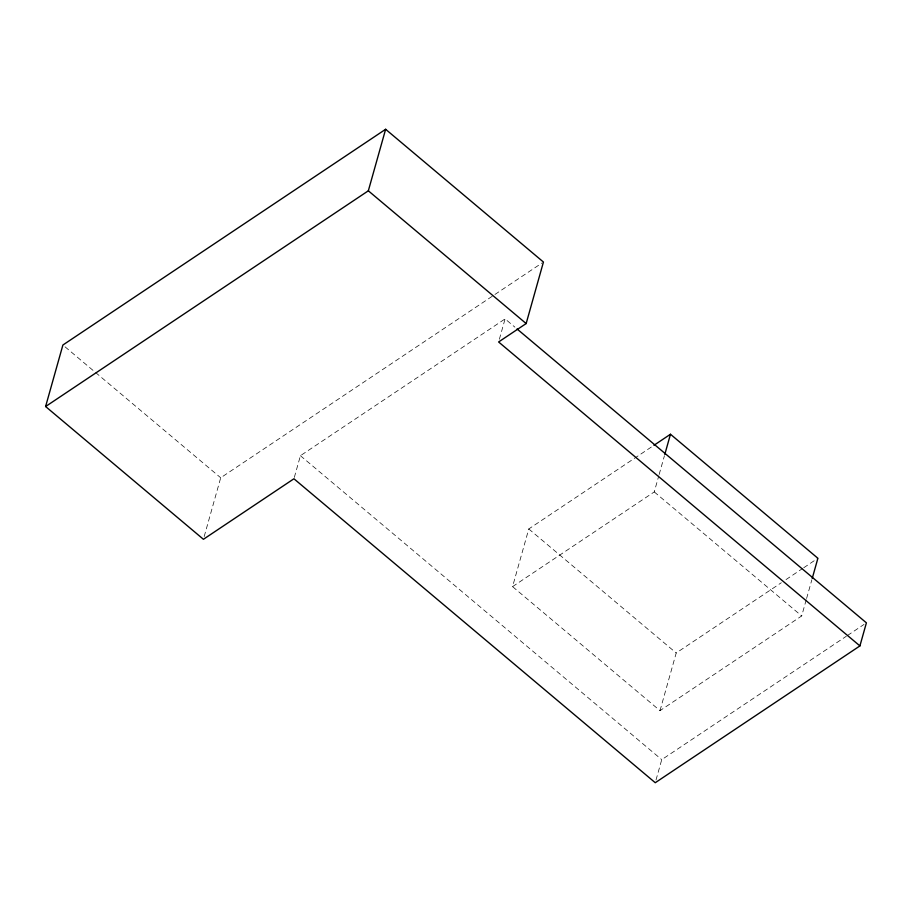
<?xml version="1.0" encoding="UTF-8"?>
<svg xmlns="http://www.w3.org/2000/svg" width="912" height="912" viewBox="0 0 912 912"><rect width="100%" height="100%" fill="white"/><g stroke="black" fill="none" stroke-linecap="round" stroke-linejoin="round"><path stroke-width="0.68" stroke-dasharray="4.56 3.42" d="M204.185 536.552L220.704 477.774L493.791 295.237M294.325 477.421L300.424 455.704L505.088 318.904L514.881 327.146M499.366 339.253L505.088 318.904M806.208 599.845L801.694 615.942L660.003 710.653L512.567 586.633L528.778 528.96L652.753 446.093M512.567 586.633L654.257 491.921L658.783 475.825M659.159 474.479L664.438 455.715M660.003 710.653L676.214 652.981L781.299 582.745M656.013 779.999L661.736 759.65L846.29 636.28M806.584 598.5L811.862 579.736M494.977 294.439L542.264 262.838M786.019 579.587L802.549 568.529M803.734 567.743L817.893 558.269M847.476 635.493L864.029 624.424M654.257 491.921L801.694 615.942M528.778 528.96L676.214 652.981M300.424 455.704L661.736 759.65M65.071 346.845L94.449 371.572M95.543 372.484L220.704 477.774"/><path stroke-width="1.37" d="M45.6 406.524L62.894 345.021L385.628 129.287L543.438 262.04L526.156 323.555L498.602 341.966L859.913 645.913L655.261 782.713L293.938 478.777L203.422 539.288L45.6 406.524L368.334 190.802L385.628 129.287M664.814 454.37L670.468 434.249L817.893 558.269L812.239 578.39M859.913 645.913L866.4 622.839L517.058 328.97M653.938 445.307L670.468 434.249M368.334 190.802L526.156 323.555"/></g></svg>
